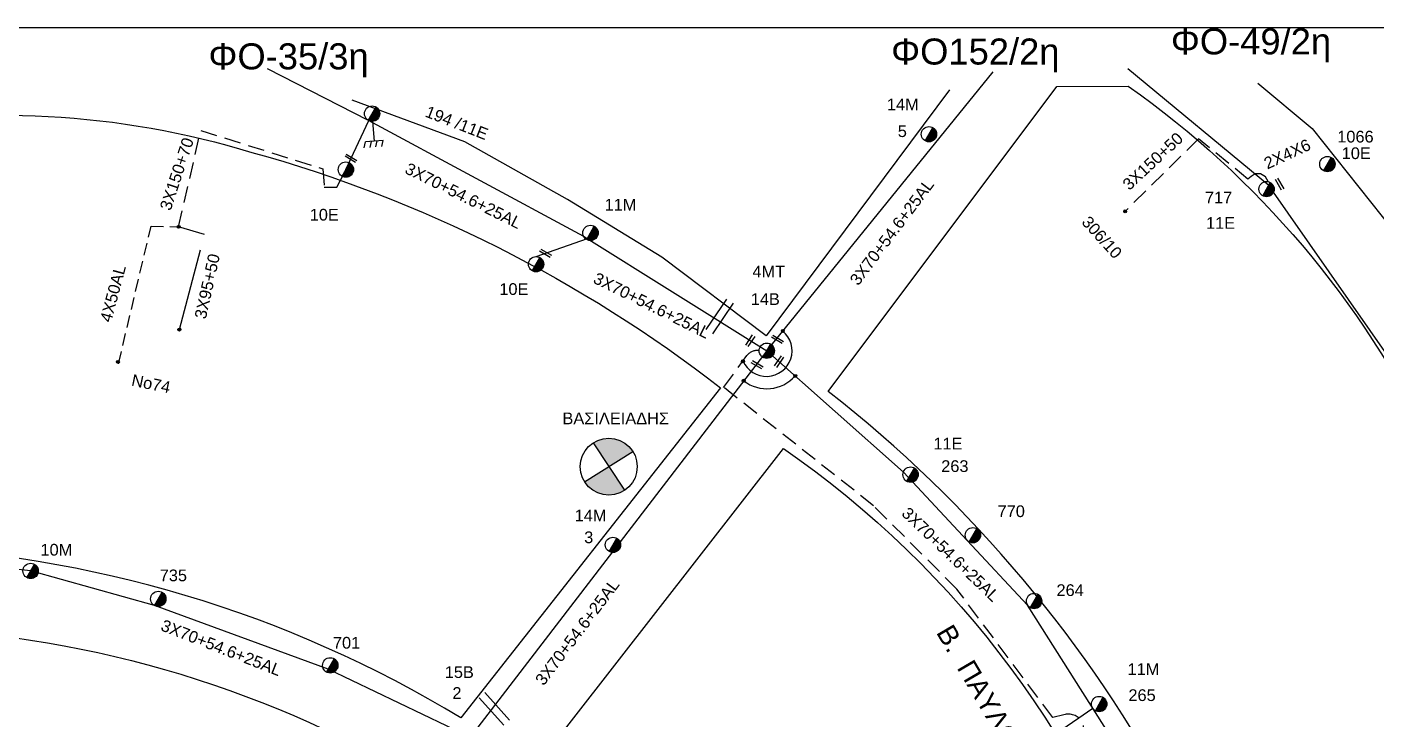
# Model space of a CAD drawing. Header units: millimetres. Extents: x 7453 to 9570, y 777 to 1872.
# Drawn here: x 9213.2 to 9420.7, y 1756.4 to 1862.8 of the extents above; entities that cross this region are included whole.
import ezdxf

# ---------------------------------------------------------------- set-up
doc = ezdxf.new("R2010")
doc.units = ezdxf.units.MM
doc.linetypes.add('DASHED', pattern=[19.05, 12.7, -6.35])
for name, color, linetype in [('Άγνωστα', 7, 'Continuous'), ('Γέφυρες Εναέριου Δικτύου', 7, 'Continuous'), ('Γείωση', 7, 'Continuous'), ('Επιγραφές - Σχήματα', 7, 'Continuous'), ('Καλώδια ΧΤ   3x150+50AL', 7, 'DASHED'), ('Καλώδια ΧΤ   3x150+70 XLPE', 7, 'DASHED'), ('Καλώδια ΧΤ   3x150+70AL', 7, 'DASHED'), ('Καλώδια ΧΤ   3x95+50 AL XLPE', 7, 'DASHED'), ('Καλώδια ΧΤ   4x6AL', 7, 'DASHED'), ('Μηχανική τομή', 7, 'Continuous'), ('Στύλος ΦΜ', 7, 'Continuous'), ('Στύλος ΦΜ @ 1', 7, 'Continuous'), ('Συνδέσεις', 7, 'Continuous'), ('Συνεστραμμένα ΧΤ   3x70+54.6+25 AL', 7, 'SYN_LINE'), ('Τομή', 7, 'Continuous'), ('Υπόβαθρο ΔΕΗ', 7, 'Continuous'), ('Υπόγεια καλώδια Παροχών ΧΤ   4x50AL', 7, 'DASHED'), ('Υπόγεια καλώδια Παροχών ΧΤ   4x6', 7, 'DASHED')]:
    doc.layers.add(name, color=color, linetype=linetype)
doc.styles.get("Standard").update_dxf_attribs({"font": 'ARIAL.TTF'})
doc.linetypes.add('SYN_LINE', pattern='A,0.5,-0.0001,["/\\/\\/\\/",Standard,S=0.1,R=0,X=0,Y=-0.05],-0.25', length=0.7501)

# ---------------------------------------------------------------- blocks, each defined once
blk = doc.blocks.new('ΥΠΑΡΧΩΝ ΤΣΙΜΕΝΤΕΝΙΟΣ ΣΤΥΛΟΣ')
at = {"layer": 'Στύλος ΦΜ'}
blk.add_hatch(color=7, dxfattribs=at).paths.add_polyline_path([(-1.29, -2.28, 0.574793), (2.62, 0, 0.268822), (1.3, 2.27)])
at = {"layer": 'Στύλος ΦΜ', "color": 7}
blk.add_line((-1.29, -2.28), (1.3, 2.27), dxfattribs=at)
blk.add_circle((0, 0), 2.62, dxfattribs=at)
at = {"layer": 'Στύλος ΦΜ', "flags": 4}
for tag, p in [('ΑΡΙΘΜΟΣ', (-4.68, 8.05)), ('ΤΥΠΟΣ', (-4.91, 3.03))]:
    blk.add_attdef(tag, p, '', height=4, dxfattribs=at)
blk = doc.blocks.new('ΤΟΜΗ')
at = {"layer": 'Τομή', "ltscale": 40}
for p, q in [((-5.68, 0), (5.68, 0)), ((5.68, -2.33), (-5.68, -2.33))]:
    blk.add_line(p, q, dxfattribs=at)
blk = doc.blocks.new('_ΣΥΝΔΕΣΗ')
at = {"layer": 'Συνδέσεις', "linetype": 'SYN_LINE', "ltscale": 40}
blk.add_hatch(color=256, dxfattribs=at).paths.add_polyline_path([(0.5, -0.01, 1), (-0.5, -0.01, 1)])
at = {"layer": 'Συνδέσεις'}
blk.add_circle((0, -0.01), 0.5, dxfattribs=at)
blk = doc.blocks.new('ΜΗΧΑΝΙΚΗ ΤΟΜΗ')
at = {"layer": 'Μηχανική τομή', "ltscale": 40}
for p, q in [((-1.89, 0.78), (1.89, 0.78)), ((1.89, 0), (-1.89, 0))]:
    blk.add_line(p, q, dxfattribs=at)
blk = doc.blocks.new('ΓΕΙΩΣΗ')
at = {"layer": 'Γείωση', "ltscale": 40}
for p, q in [((-2.34, 11.45), (-3, 9.45)), ((-0.34, 11.45), (-1, 9.45)), ((0, 9.45), (0, 0)), ((1.66, 11.45), (1, 9.45)), ((3.66, 11.45), (3, 9.45))]:
    blk.add_line(p, q, dxfattribs=at)
blk.add_lwpolyline([(-3, 9.45), (3, 9.45)], dxfattribs=at)

msp = doc.modelspace()

# ---------------------------------------------------------------- hatches: boundary and pattern name
at = {"layer": 'Επιγραφές - Σχήματα'}
h = msp.add_hatch(color=1, dxfattribs=at)
h.paths.add_polyline_path([(9302.66, 1795.2), (9298.95, 1792.88, 0.42264), (9305.09, 1791.56)])
h.paths.add_polyline_path([(9306.37, 1797.52, 0.42264), (9300.24, 1798.85), (9302.66, 1795.2)])

# ---------------------------------------------------------------- linework, layer by layer
at = {"layer": 'Άγνωστα', "color": 85, "linetype": 'SYN_LINE', "ltscale": 10}
msp.add_lwpolyline([(9262.23, 1840.85), (9265.76, 1848.39)], dxfattribs=at)
at = {"layer": 'Άγνωστα', "linetype": 'SYN_LINE', "ltscale": 10}
msp.add_lwpolyline([(9291.48, 1827.48), (9299.37, 1830.27)], dxfattribs=at)
at = {"layer": 'Άγνωστα', "color": 2, "linetype": 'DASHED', "ltscale": 0.2}
msp.add_lwpolyline([(9371.31, 1733.19), (9381.57, 1737.26), (9374.6, 1750.2, -0.333659), (9375.03, 1753.1, 0.794461), (9372.63, 1757.04), (9370.93, 1756.66), (9356.2, 1776.37), (9343.37, 1789.2), (9320.33, 1807.38), (9323.91, 1812.27, -0.286141), (9325.78, 1813.02, -0.837573)], format="xyb", dxfattribs=at)
at = {"layer": 'Γέφυρες Εναέριου Δικτύου', "ltscale": 20}
for centre, radius, start, end in [((9326.91, 1813.01), 3.94, 203.5123, 50.3721), ((9326.97, 1813.03), 5.85, 232.4725, 318.2469)]:
    msp.add_arc(centre, radius, start, end, dxfattribs=at)
at = {"layer": 'Επιγραφές - Σχήματα'}
for p, q in [((9300.24, 1798.85), (9305.09, 1791.56)), ((9298.95, 1792.88), (9306.37, 1797.52))]:
    msp.add_line(p, q, dxfattribs=at)
msp.add_lwpolyline([(7491.72, 779.23), (9463.63, 779.23), (9463.63, 1862.62), (7491.72, 1862.62)], close=True, dxfattribs=at)
msp.add_circle((9302.66, 1795.2), 4.38, dxfattribs=at)
at = {"layer": 'Καλώδια ΧΤ   3x150+50AL', "color": 27, "ltscale": 0.2}
msp.add_lwpolyline([(9404.08, 1839), (9403.65, 1839.76), (9402.89, 1840.22), (9402.07, 1840.18), (9401.46, 1839.77), (9400.96, 1839.39), (9393.37, 1845.6), (9382.08, 1834.44)], dxfattribs=at)
at = {"layer": 'Καλώδια ΧΤ   3x150+70AL', "color": 85, "ltscale": 0.2}
msp.add_lwpolyline([(9236.5, 1832.06), (9239.91, 1846.85), (9258.67, 1840.98), (9258.91, 1838.17), (9260.84, 1838.17), (9262.23, 1840.85)], dxfattribs=at)
at = {"layer": 'Καλώδια ΧΤ   3x95+50 AL XLPE', "color": 85}
msp.add_lwpolyline([(9236.62, 1816.27), (9240.5, 1830.89), (9236.5, 1832.06)], dxfattribs=at)
at = {"layer": 'Συνεστραμμένα ΧΤ   3x70+54.6+25 AL', "color": 85, "ltscale": 15}
msp.add_lwpolyline([(9250.11, 1856.39), (9265.68, 1848.43), (9298.78, 1830.63), (9326.96, 1813.02)], dxfattribs=at)
at = {"layer": 'Συνεστραμμένα ΧΤ   3x70+54.6+25 AL', "color": 2, "ltscale": 15}
msp.add_lwpolyline([(9326.96, 1813.02), (9361.76, 1855.86)], dxfattribs=at)
at = {"layer": 'Συνεστραμμένα ΧΤ   3x70+54.6+25 AL', "color": 27, "ltscale": 20}
msp.add_lwpolyline([(9459.17, 1739.18), (9447.01, 1768.34), (9432.03, 1798.59), (9404.16, 1838.43), (9382.49, 1856.34)], dxfattribs=at)
at = {"layer": 'Συνεστραμμένα ΧΤ   3x70+54.6+25 AL', "color": 85, "ltscale": 18}
msp.add_lwpolyline([(9388.31, 1740.34), (9367.07, 1773.92), (9357.8, 1783.86), (9347.97, 1794.37), (9326.96, 1813.02), (9281.33, 1753.6)], dxfattribs=at)
at = {"layer": 'Συνεστραμμένα ΧΤ   3x70+54.6+25 AL', "color": 5, "ltscale": 15}
msp.add_lwpolyline([(9281.33, 1753.6), (9259.5, 1764.08), (9232.8, 1773.85), (9213.75, 1779.17), (9190.68, 1781.71)], dxfattribs=at)
at = {"layer": 'Υπόβαθρο ΔΕΗ'}
for points in [[(9355.07, 1853.09), (9326.86, 1815.28), (9310.8, 1827.4), (9296.32, 1836.25), (9280.51, 1845.1), (9263.2, 1851.54)], [(9402.5, 1854.14), (9410.82, 1847.16), (9425.21, 1829.13), (9426.96, 1826.98), (9428.89, 1823.07), (9440.11, 1804.65), (9446.96, 1811.67), (9455, 1823.17)]]:
    msp.add_lwpolyline(points, dxfattribs=at)
for points in [[(9454.36, 1627.95), (9413.9, 1623.77), (9413.4, 1637.2), (9412.39, 1664.51, 0.212049), (9336.42, 1806.76), (9371.58, 1853.61), (9382.56, 1853.69, -0.126419), (9429.16, 1798.75, -0.020702), (9455.37, 1742.16)], [(9319.85, 1807.32), (9279.91, 1756.58, 0.128559), (9191.73, 1782.9), (9184.71, 1846.83, -0.122319), (9247.79, 1843.5, -0.097348), (9319.85, 1807.32, 3.1517)], [(9329.52, 1797.98, -0.165604), (9386.73, 1720.88, -0.089113), (9402.54, 1622.88), (9339.55, 1616.82), (9339.34, 1642.04, 0.222785), (9290.61, 1748.03), (9329.52, 1797.98)], [(9273.1, 1747.34), (9229.43, 1693.61, 0.158894), (9199.56, 1701.2), (9192.61, 1770.43, -0.127954), (9273.1, 1747.34, 2.039219)]]:
    msp.add_lwpolyline(points, format="xyb", dxfattribs=at)
at = {"layer": 'Υπόγεια καλώδια Παροχών ΧΤ   4x50AL', "color": 85, "ltscale": 0.15}
msp.add_lwpolyline([(9227.26, 1811.02), (9232.28, 1832.18), (9236.5, 1832.06)], dxfattribs=at)
at = {"layer": 'Υπόγεια καλώδια Παροχών ΧΤ   4x6', "color": 62, "linetype": 'SYN_LINE', "ltscale": 20}
msp.add_lwpolyline([(9377.11, 1758.05), (9371.65, 1754.31), (9356.6, 1737.65)], dxfattribs=at)

# ---------------------------------------------------------------- block references
at = {"layer": 'Γείωση', "xscale": 0.4499999999998166, "yscale": 0.4499999999998166, "zscale": 0.4499999999998166, "rotation": 184.8329783728479}
msp.add_blockref('ΓΕΙΩΣΗ', (9266.26, 1849.45), dxfattribs=at)
at = {"layer": 'Μηχανική τομή'}
for p, xscale, yscale, zscale, rotation in [((9263.11, 1842.75), 0.4999999999998, 0.4999999999998, 0.4999999999998, 149.3475328396102), ((9406, 1838.72), 0.4999999999998063, 0.4999999999998063, 0.4999999999998063, 119.9226972643311), ((9293.04, 1828.16), 0.4999999999998, 0.4999999999998, 0.4999999999998, 149.3475328396102), ((9324.58, 1814.44), 0.4999999999997979, 0.4999999999997979, 0.4999999999997979, 56.07497488004891), ((9328.72, 1814.93), 0.4999999999998, 0.4999999999998, 0.4999999999998, 149.3475328396102), ((9325.57, 1811.03), 0.4999999999998, 0.4999999999998, 0.4999999999998, 149.3475328396102), ((9329.01, 1811.24), 0.4999999999997979, 0.4999999999997979, 0.4999999999997979, 56.07497488004891)]:
    msp.add_blockref('ΜΗΧΑΝΙΚΗ ΤΟΜΗ', p, dxfattribs=dict(at, xscale=xscale, yscale=yscale, zscale=zscale, rotation=rotation))
at = {"layer": 'Στύλος ΦΜ @ 1', "ltscale": 40}
ref = msp.add_blockref('ΥΠΑΡΧΩΝ ΤΣΙΜΕΝΤΕΝΙΟΣ ΣΤΥΛΟΣ', (9351.91, 1846.29), dxfattribs=dict(at, xscale=0.4499999999998181, yscale=0.4499999999998181, zscale=0.4499999999998181))
ref.add_attrib('ΤΥΠΟΣ', '14Μ', (9345.44, 1849.97), dxfattribs={"layer": 'Στύλος ΦΜ', "height": 1.8, "flags": 4})
ref.add_attrib('ΑΡΙΘΜΟΣ', '5', (9347.11, 1845.86), dxfattribs={"layer": 'Στύλος ΦΜ', "height": 1.8, "flags": 4})
at = {"layer": 'Στύλος ΦΜ @ 1', "ltscale": 40, "xscale": 0.4499999999998181, "yscale": 0.4499999999998181, "zscale": 0.4499999999998181}
msp.add_blockref('ΥΠΑΡΧΩΝ ΤΣΙΜΕΝΤΕΝΙΟΣ ΣΤΥΛΟΣ', (9266.26, 1849.45), dxfattribs=at)
at = {"layer": 'Στύλος ΦΜ @ 1', "ltscale": 40}
ref = msp.add_blockref('ΥΠΑΡΧΩΝ ΤΣΙΜΕΝΤΕΝΙΟΣ ΣΤΥΛΟΣ', (9413.18, 1841.7), dxfattribs=dict(at, xscale=0.4499999999998181, yscale=0.4499999999998181, zscale=0.4499999999998181))
ref.add_attrib('ΤΥΠΟΣ', '10Ε', (9415.38, 1842.47), dxfattribs={"layer": 'Στύλος ΦΜ', "height": 1.8, "flags": 4})
ref.add_attrib('ΑΡΙΘΜΟΣ', '1066', (9414.7, 1845.02), dxfattribs={"layer": 'Στύλος ΦΜ', "height": 1.8, "flags": 4})
ref = msp.add_blockref('ΥΠΑΡΧΩΝ ΤΣΙΜΕΝΤΕΝΙΟΣ ΣΤΥΛΟΣ', (9262.23, 1840.85), dxfattribs=dict(at, xscale=0.4499999999998181, yscale=0.4499999999998181, zscale=0.4499999999998181))
ref.add_attrib('ΤΥΠΟΣ', '10Ε', (9256.67, 1833.02), dxfattribs={"layer": 'Στύλος ΦΜ', "height": 1.8, "flags": 4})
ref = msp.add_blockref('ΥΠΑΡΧΩΝ ΤΣΙΜΕΝΤΕΝΙΟΣ ΣΤΥΛΟΣ', (9403.82, 1837.85), dxfattribs=dict(at, xscale=0.4499999999998181, yscale=0.4499999999998181, zscale=0.4499999999998181))
ref.add_attrib('ΤΥΠΟΣ', '11Ε', (9394.52, 1831.75), dxfattribs={"layer": 'Στύλος ΦΜ', "height": 1.8, "flags": 4})
ref.add_attrib('ΑΡΙΘΜΟΣ', '717', (9394.35, 1835.66), dxfattribs={"layer": 'Στύλος ΦΜ', "height": 1.8, "flags": 4})
ref = msp.add_blockref('ΥΠΑΡΧΩΝ ΤΣΙΜΕΝΤΕΝΙΟΣ ΣΤΥΛΟΣ', (9299.85, 1831.12), dxfattribs=dict(at, xscale=0.4499999999998181, yscale=0.4499999999998181, zscale=0.4499999999998181))
ref.add_attrib('ΤΥΠΟΣ', '11Μ', (9302.02, 1834.56), dxfattribs={"layer": 'Στύλος ΦΜ', "height": 1.8, "flags": 4})
ref = msp.add_blockref('ΥΠΑΡΧΩΝ ΤΣΙΜΕΝΤΕΝΙΟΣ ΣΤΥΛΟΣ', (9291.48, 1826.31), dxfattribs=dict(at, xscale=0.4499999999998181, yscale=0.4499999999998181, zscale=0.4499999999998181))
ref.add_attrib('ΤΥΠΟΣ', '10Ε', (9285.83, 1821.59), dxfattribs={"layer": 'Στύλος ΦΜ', "height": 1.8, "flags": 4})
ref = msp.add_blockref('ΥΠΑΡΧΩΝ ΤΣΙΜΕΝΤΕΝΙΟΣ ΣΤΥΛΟΣ', (9326.96, 1813.02), dxfattribs=dict(at, xscale=0.4499999999998181, yscale=0.4499999999998181, zscale=0.4499999999998181))
ref.add_attrib('ΤΥΠΟΣ', '14Β', (9324.5, 1820.05), dxfattribs={"layer": 'Στύλος ΦΜ', "height": 1.8, "flags": 4})
ref.add_attrib('ΑΡΙΘΜΟΣ', '4ΜΤ', (9324.76, 1824.29), dxfattribs={"layer": 'Στύλος ΦΜ', "height": 1.8, "flags": 4})
ref = msp.add_blockref('ΥΠΑΡΧΩΝ ΤΣΙΜΕΝΤΕΝΙΟΣ ΣΤΥΛΟΣ', (9349.08, 1793.97), dxfattribs=dict(at, xscale=0.4499999999998181, yscale=0.4499999999998181, zscale=0.4499999999998181))
ref.add_attrib('ΤΥΠΟΣ', '11Ε', (9352.59, 1797.84), dxfattribs={"layer": 'Στύλος ΦΜ', "height": 1.8, "flags": 4})
ref.add_attrib('ΑΡΙΘΜΟΣ', '263', (9353.79, 1794.38), dxfattribs={"layer": 'Στύλος ΦΜ', "height": 1.8, "flags": 4})
ref = msp.add_blockref('ΥΠΑΡΧΩΝ ΤΣΙΜΕΝΤΕΝΙΟΣ ΣΤΥΛΟΣ', (9303.31, 1783.18), dxfattribs=dict(at, xscale=0.4499999999998181, yscale=0.4499999999998181, zscale=0.4499999999998181))
ref.add_attrib('ΤΥΠΟΣ', '14Μ', (9297.42, 1786.79), dxfattribs={"layer": 'Στύλος ΦΜ', "height": 1.8, "flags": 4})
ref.add_attrib('ΑΡΙΘΜΟΣ', '3', (9298.88, 1783.44), dxfattribs={"layer": 'Στύλος ΦΜ', "height": 1.8, "flags": 4})
ref = msp.add_blockref('ΥΠΑΡΧΩΝ ΤΣΙΜΕΝΤΕΝΙΟΣ ΣΤΥΛΟΣ', (9358.66, 1784.66), dxfattribs=dict(at, xscale=0.4499999999998181, yscale=0.4499999999998181, zscale=0.4499999999998181))
ref.add_attrib('ΑΡΙΘΜΟΣ', '770', (9362.46, 1787.45), dxfattribs={"layer": 'Στύλος ΦΜ', "height": 1.8, "flags": 4})
ref = msp.add_blockref('ΥΠΑΡΧΩΝ ΤΣΙΜΕΝΤΕΝΙΟΣ ΣΤΥΛΟΣ', (9213.75, 1779.17), dxfattribs=dict(at, xscale=0.4499999999998181, yscale=0.4499999999998181, zscale=0.4499999999998181))
ref.add_attrib('ΤΥΠΟΣ', '10Μ', (9215.26, 1781.53), dxfattribs={"layer": 'Στύλος ΦΜ', "height": 1.8, "flags": 4})
ref = msp.add_blockref('ΥΠΑΡΧΩΝ ΤΣΙΜΕΝΤΕΝΙΟΣ ΣΤΥΛΟΣ', (9233.38, 1774.87), dxfattribs=dict(at, xscale=0.4499999999998181, yscale=0.4499999999998181, zscale=0.4499999999998181))
ref.add_attrib('ΑΡΙΘΜΟΣ', '735', (9233.6, 1777.59), dxfattribs={"layer": 'Στύλος ΦΜ', "height": 1.8, "flags": 4})
ref = msp.add_blockref('ΥΠΑΡΧΩΝ ΤΣΙΜΕΝΤΕΝΙΟΣ ΣΤΥΛΟΣ', (9368.07, 1774.55), dxfattribs=dict(at, xscale=0.4499999999998181, yscale=0.4499999999998181, zscale=0.4499999999998181))
ref.add_attrib('ΑΡΙΘΜΟΣ', '264', (9371.52, 1775.32), dxfattribs={"layer": 'Στύλος ΦΜ', "height": 1.8, "flags": 4})
ref = msp.add_blockref('ΥΠΑΡΧΩΝ ΤΣΙΜΕΝΤΕΝΙΟΣ ΣΤΥΛΟΣ', (9259.83, 1764.66), dxfattribs=dict(at, xscale=0.4499999999998181, yscale=0.4499999999998181, zscale=0.4499999999998181))
ref.add_attrib('ΑΡΙΘΜΟΣ', '701', (9260.24, 1767.23), dxfattribs={"layer": 'Στύλος ΦΜ', "height": 1.8, "flags": 4})
ref = msp.add_blockref('ΥΠΑΡΧΩΝ ΤΣΙΜΕΝΤΕΝΙΟΣ ΣΤΥΛΟΣ', (9281.33, 1753.6), dxfattribs=dict(at, xscale=0.4499999999998181, yscale=0.4499999999998181, zscale=0.4499999999998181))
ref.add_attrib('ΤΥΠΟΣ', '15Β', (9277.44, 1762.72), dxfattribs={"layer": 'Στύλος ΦΜ', "height": 1.8, "flags": 4})
ref.add_attrib('ΑΡΙΘΜΟΣ', '2', (9278.61, 1759.51), dxfattribs={"layer": 'Στύλος ΦΜ', "height": 1.8, "flags": 4})
ref = msp.add_blockref('ΥΠΑΡΧΩΝ ΤΣΙΜΕΝΤΕΝΙΟΣ ΣΤΥΛΟΣ', (9378.08, 1758.72), dxfattribs=dict(at, xscale=0.4499999999998181, yscale=0.4499999999998181, zscale=0.4499999999998181))
ref.add_attrib('ΤΥΠΟΣ', '11Μ', (9382.45, 1763.18), dxfattribs={"layer": 'Στύλος ΦΜ', "height": 1.8, "flags": 4})
ref.add_attrib('ΑΡΙΘΜΟΣ', '265', (9382.58, 1759.18), dxfattribs={"layer": 'Στύλος ΦΜ', "height": 1.8, "flags": 4})
at = {"layer": 'Συνδέσεις', "xscale": 0.4499999999998181, "yscale": 0.4499999999998181, "zscale": 0.4499999999998181}
for p in [(9382.08, 1834.44), (9236.5, 1832.06), (9236.62, 1816.27), (9329.43, 1816.06), (9227.17, 1811.31), (9323.3, 1811.39), (9331.34, 1809.14), (9323.41, 1808.4)]:
    msp.add_blockref('_ΣΥΝΔΕΣΗ', p, dxfattribs=at)
at = {"layer": 'Τομή'}
for p, xscale, yscale, zscale, rotation in [((9320.21, 1817.96), 0.5000000000001537, 0.5000000000001537, 0.5000000000001537, 235.9923171768647), ((9284.64, 1757.57), 0.500000000000047, 0.500000000000047, 0.500000000000047, 131.7221037643922)]:
    msp.add_blockref('ΤΟΜΗ', p, dxfattribs=dict(at, xscale=xscale, yscale=yscale, zscale=zscale, rotation=rotation))

# ---------------------------------------------------------------- texts
at = {"layer": 'Επιγραφές - Σχήματα', "width": 36.4294, "attachment_point": 1}
for s, insert, char_height in [('ΦΟ152/2η', (9346.09, 1861), 4), ('ΦO-49/2η', (9389.11, 1862.56), 4), ('ΦO-35/3η', (9241.09, 1860.26), 4), ('{\\C1;ΒΑΣΙΛΕΙΑΔΗΣ}', (9295.54, 1803.52), 1.8)]:
    msp.add_mtext(s, dxfattribs=dict(at, insert=insert, char_height=char_height))
at = {"layer": 'Επιγραφές - Σχήματα', "attachment_point": 1}
for s, insert, char_height, width, rotation in [('194 /11E', (9274.93, 1850.72), 1.8, 23.5192, 338.5943), ('306/10', (9376.6, 1833.9), 1.8, 23.5192, 312.1293), ('No74', (9229.5, 1809.43), 1.8, 23.5192, 348.5192), ('B.  ΠAYΛΟY', (9355.53, 1771.25), 3, 47.4641, 300.3349)]:
    msp.add_mtext(s, dxfattribs=dict(at, insert=insert, char_height=char_height, width=width, rotation=rotation))
at = {"layer": 'Καλώδια ΧΤ   3x150+50AL', "insert": (9381.49, 1838.88), "char_height": 1.8, "width": 23.5192, "attachment_point": 1, "rotation": 42.9013}
msp.add_mtext('3X150+50', dxfattribs=at)
at = {"layer": 'Καλώδια ΧΤ   3x150+70 XLPE', "insert": (9233.56, 1834.99), "char_height": 1.8, "width": 23.5192, "attachment_point": 1, "rotation": 71.7702}
msp.add_mtext('3X150+70', dxfattribs=at)
at = {"layer": 'Καλώδια ΧΤ   3x95+50 AL XLPE', "insert": (9238.93, 1818.17), "char_height": 1.8, "width": 23.5192, "attachment_point": 1, "rotation": 77.4894}
msp.add_mtext('3X95+50', dxfattribs=at)
at = {"layer": 'Καλώδια ΧΤ   4x6AL', "insert": (9403.2, 1842.5), "char_height": 1.8, "width": 23.5192, "attachment_point": 1, "rotation": 24.6478}
msp.add_mtext('2X4X6', dxfattribs=at)
at = {"layer": 'Συνεστραμμένα ΧΤ   3x70+54.6+25 AL', "char_height": 1.8, "width": 16.2172, "attachment_point": 1}
for insert, rotation in [((9271.95, 1842), 333.5772), ((9339.59, 1823.99), 53.0322), ((9300.91, 1825.14), 333.5772), ((9348.8, 1789.15), 316.2174), ((9291.21, 1762.51), 53.0322), ((9234.27, 1771.77), 338.6788)]:
    msp.add_mtext('3X70+54.6+25AL', dxfattribs=dict(at, insert=insert, rotation=rotation))
at = {"layer": 'Υπόγεια καλώδια Παροχών ΧΤ   4x50AL', "insert": (9224.37, 1817.73), "char_height": 1.8, "width": 23.5192, "attachment_point": 1, "rotation": 74.9706}
msp.add_mtext('4X50AL', dxfattribs=at)

doc.saveas('drawing.dxf')
